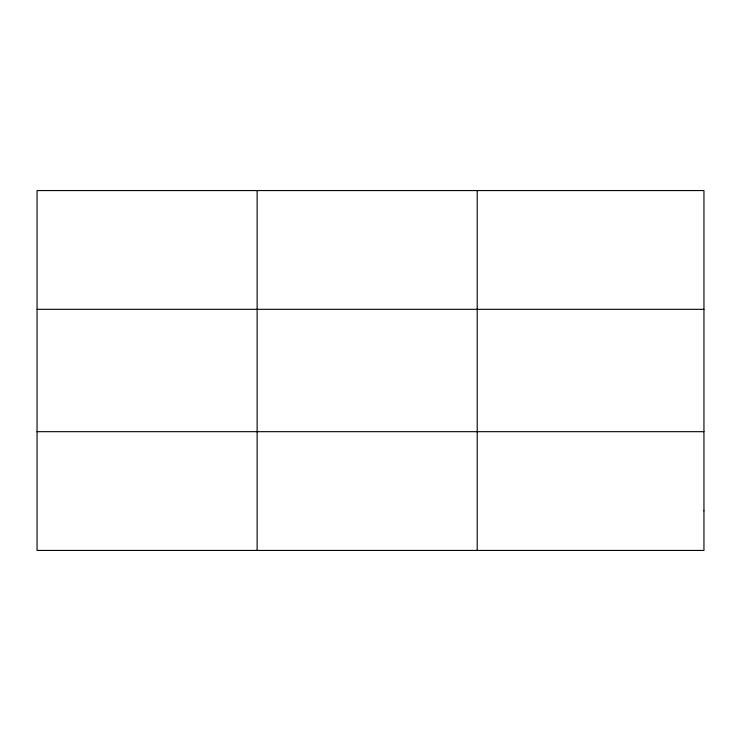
<?xml version="1.0" encoding="UTF-8"?>
<svg xmlns="http://www.w3.org/2000/svg" width="741" height="741" viewBox="0 0 741 741"><rect width="100%" height="100%" fill="white"/><g stroke="black" fill="none" stroke-linecap="round" stroke-linejoin="round"><path stroke-width="1.11" d="M257.127 550.433L257.127 190.567M477.204 550.433L477.204 190.567M37.05 309.321L703.95 309.321M37.05 431.679L703.95 431.679M703.95 510.855L703.95 550.433L37.05 550.433L37.05 190.567L703.95 190.567L703.95 510.855"/></g></svg>
